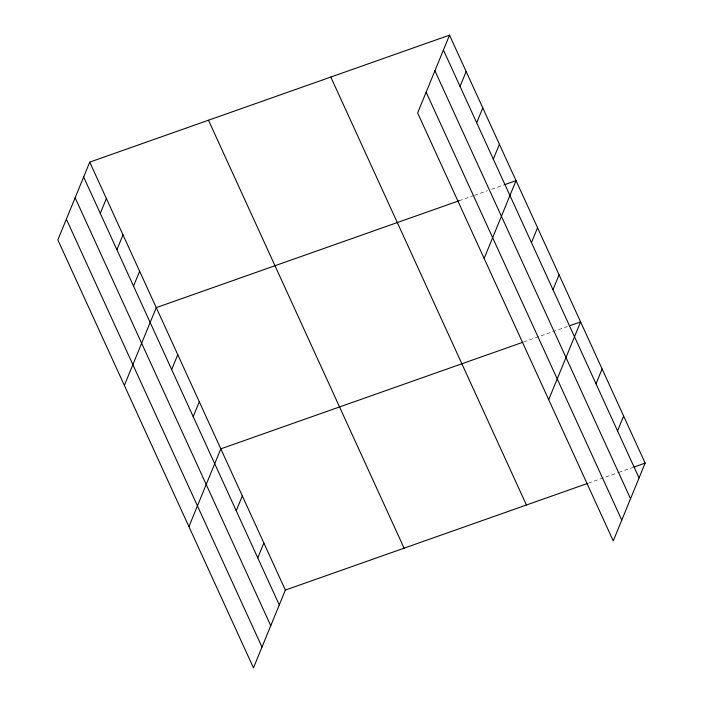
<?xml version="1.0" encoding="UTF-8"?>
<svg xmlns="http://www.w3.org/2000/svg" width="703" height="703" viewBox="0 0 703 703"><rect width="100%" height="100%" fill="white"/><g stroke="black" fill="none" stroke-linecap="round" stroke-linejoin="round"><path stroke-width="0.53" stroke-dasharray="3.52 2.64" d="M459.208 200.707L473.418 195.698M474.437 195.337L487.627 190.68M491.687 189.248L503.866 184.951M523.77 341.93L538.99 336.561M541.02 335.841L567.409 326.535M588.332 483.154L617.761 472.768M618.772 472.407L632.981 467.398"/><path stroke-width="1.05" d="M89.747 162.121L57.848 239.899L253.475 667.85L285.374 590.072L89.747 162.121L449.525 35.15L645.152 463.101L613.253 540.879L417.626 112.928L449.525 35.15M100.274 213.369L106.373 198.501M116.9 249.741L122.999 234.872M133.535 286.121L139.625 271.253M124.361 385.402L156.259 307.624L459.208 200.707M171.681 369.567L177.78 354.699M193.202 416.642L199.301 401.773M188.914 526.626L220.812 448.848L522.76 342.291M236.234 510.791L242.333 495.923M257.755 557.866L263.853 542.997M460.052 86.399L466.151 71.521M476.687 122.77L482.785 107.902M493.313 159.15L499.411 144.273M484.139 258.432L516.037 180.653L504.877 184.59M531.459 242.597L537.558 227.728M552.98 289.671L559.078 274.803M548.7 399.656L580.599 321.877L569.439 325.814M596.021 383.82L602.12 368.952M617.542 430.895L623.64 416.027M285.374 590.072L587.313 483.515M633.992 467.038L645.152 463.101M443.426 50.018L639.053 477.97M434.911 70.775L630.547 498.726M426.141 92.172L621.768 520.115M330.797 77.049L526.424 505M208.475 120.222L404.102 548.173M83.648 176.989L279.276 604.94M75.133 197.754L270.76 625.705M66.354 219.143L261.991 647.094"/></g></svg>
